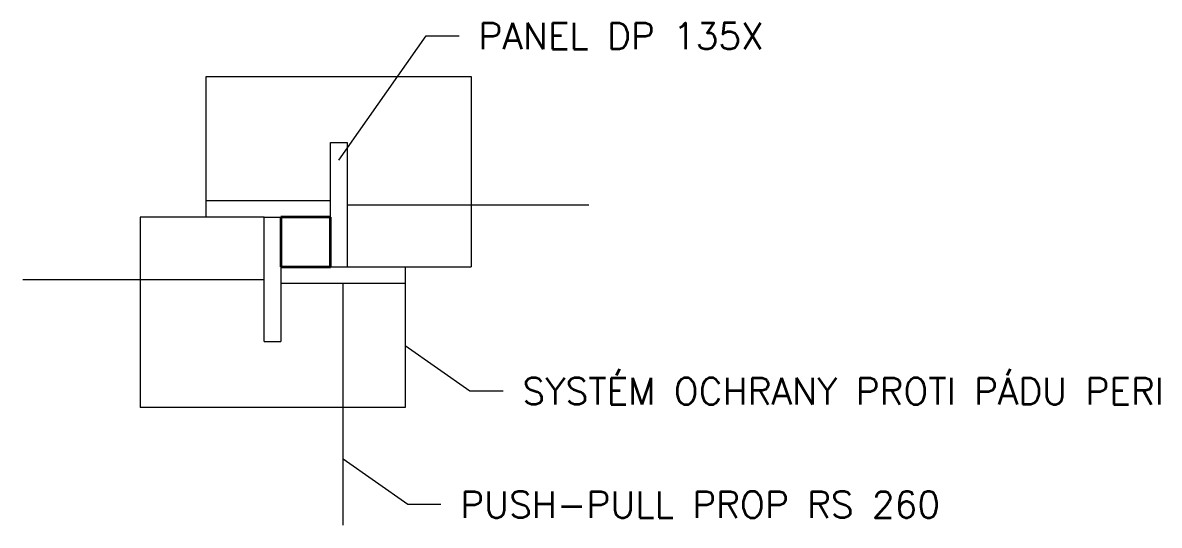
# Model space of a CAD drawing. Header units: millimetres. Extents: x -3518363 to 3223740, y -1530229 to 774657.
# Drawn here: x 2013369 to 2020221, y 24899 to 27927 of the extents above; entities that cross this region are included whole.
import ezdxf

# ---------------------------------------------------------------- set-up
doc = ezdxf.new("R2010")
doc.units = ezdxf.units.MM
doc.header["$LTSCALE"] = 15
doc.header["$MEASUREMENT"] = 0
for name, color, linetype, lineweight in [('bednení-sloup', 7, 'CONTINUOUS', 18), ('objekt-tenka', 7, 'CONTINUOUS', 18), ('ŠIPKY A POPISKY', 7, 'CONTINUOUS', 13)]:
    doc.layers.add(name, color=color, linetype=linetype, lineweight=lineweight)
doc.styles.add('POPIS_DAVID', font='romans.shx', dxfattribs={"bigfont": 'extfont.shx'})

msp = doc.modelspace()

# ---------------------------------------------------------------- linework, layer by layer
at = {"layer": 'bednení-sloup'}
for p, q in [((2014475.5, 26855.5), (2014475.5, 27603.1)), ((2014475.5, 27603.1), (2016073.1, 27603.1)), ((2016073.1, 27603.1), (2016073.1, 26455.5)), ((2015225.5, 26755.5), (2015225.5, 27205.5)), ((2015225.5, 27205.5), (2015325.5, 27205.5)), ((2015325.5, 27205.5), (2015325.5, 26455.5)), ((2014475.5, 26755.5), (2014475.5, 26855.5)), ((2014475.5, 26855.5), (2015225.5, 26855.5)), ((2015325.5, 26830.5), (2016781.6, 26830.5)), ((2014825.5, 26755.5), (2014077.9, 26755.5)), ((2014077.9, 26755.5), (2014077.9, 25607.9)), ((2014825.5, 26755.5), (2014475.5, 26755.5)), ((2014825.5, 26005.5), (2014825.5, 26755.5)), ((2014825.5, 26755.5), (2014925.5, 26755.5)), ((2014925.5, 26755.5), (2015225.5, 26755.5)), ((2014925.5, 26455.5), (2014925.5, 26755.5)), ((2015225.5, 26755.5), (2015225.5, 26455.5)), ((2015225.5, 26455.5), (2014925.5, 26455.5)), ((2014925.5, 26455.5), (2014925.5, 26005.5)), ((2015225.5, 26455.5), (2015675.5, 26455.5)), ((2015325.5, 26455.5), (2016073.1, 26455.5)), ((2015675.5, 26455.5), (2015675.5, 26355.5)), ((2013369.4, 26380.5), (2014825.5, 26380.5)), ((2015675.5, 26355.5), (2014925.5, 26355.5)), ((2015300.5, 24899.4), (2015300.5, 26355.5)), ((2015675.5, 26355.5), (2015675.5, 25607.9)), ((2014825.5, 26005.5), (2014925.5, 26005.5)), ((2015675.5, 25607.9), (2014077.9, 25607.9))]:
    msp.add_line(p, q, dxfattribs=at)
at = {"layer": 'objekt-tenka', "lineweight": 35}
for p, q in [((2014925.5, 26755.5), (2014925.5, 26455.5)), ((2015225.5, 26755.5), (2014925.5, 26755.5)), ((2015225.5, 26455.5), (2015225.5, 26755.5)), ((2014925.5, 26455.5), (2015225.5, 26455.5))]:
    msp.add_line(p, q, dxfattribs=at)
at = {"layer": 'ŠIPKY A POPISKY'}
for p, q in [((2015275.5, 27098.047), (2015801.113, 27848.7)), ((2015801.113, 27848.7), (2016001.113, 27848.7)), ((2015675.5, 25981.7), (2016065.723, 25708.463)), ((2016065.723, 25708.463), (2016265.723, 25708.463)), ((2015300.5, 25298.888), (2015690.723, 25025.651)), ((2015690.723, 25025.651), (2015890.723, 25025.651))]:
    msp.add_line(p, q, dxfattribs=at)

# ---------------------------------------------------------------- texts
at = {"layer": 'ŠIPKY A POPISKY', "char_height": 160, "attachment_point": 1, "style": 'POPIS_DAVID'}
for s, width, insert in [('{\\Fromans,extfont|c238;PANEL DP 135X}', 1856.34601, (2016116.685, 27926.798)), ('{\\Fromans,extfont|c238;SYSTÉM OCHRANY PROTI PÁDU PERI}', 4169.1667, (2016381.295, 25786.561)), ('{\\Fromans,extfont|c238;PUSH-PULL PROP RS 260}', 3110.24465, (2016006.295, 25103.749))]:
    msp.add_mtext_dynamic_manual_height_columns(s, width=width, gutter_width=2500, heights=[0], dxfattribs=dict(at, insert=insert))

doc.saveas('drawing.dxf')
